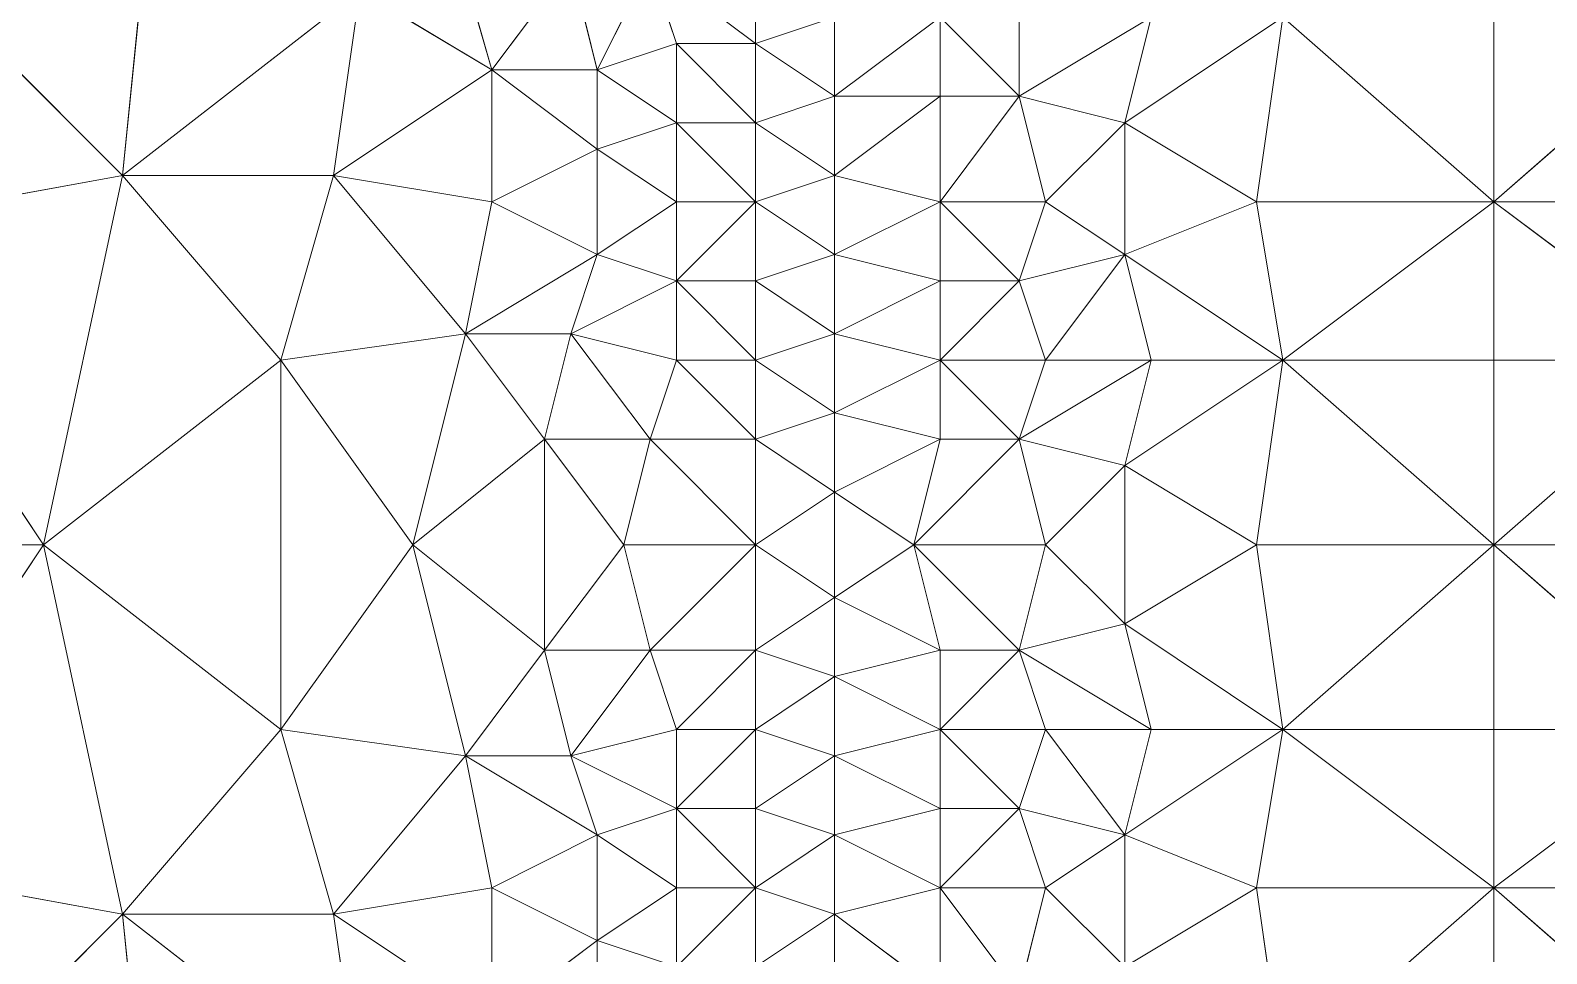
# Model space of a CAD drawing. Header units: metres. Extents: x 0 to 8, y 0 to 4.
# Drawn here: x 0.695 to 1.27, y 0.345 to 0.695 of the extents above; entities that cross this region are included whole.
import ezdxf

# ---------------------------------------------------------------- set-up
doc = ezdxf.new("R2010")
doc.units = ezdxf.units.M
doc.header["$MEASUREMENT"] = 0
for name, color, linetype, lineweight in [('DL_FE_MESH', 134, 'Continuous', 0), ('DL_FE_MESH_CELLS_10', 132, 'Continuous', 0), ('DL_FE_MESH_CELLS_9', 132, 'Continuous', 0), ('DL_TOPOLOGY', 7, 'Continuous', 0)]:
    doc.layers.add(name, color=color, linetype=linetype, lineweight=lineweight)

msp = doc.modelspace()

# ---------------------------------------------------------------- linework, layer by layer
at = {"layer": 'DL_FE_MESH'}
for p, q in [((0.87, 0.68), (0.85, 0.75)), ((0.73, 0.64), (0.74, 0.74)), ((0.73, 0.64), (0.64, 0.73)), ((0.87, 0.68), (0.9, 0.72)), ((0.91, 0.68), (0.9, 0.72)), ((0.93, 0.72), (0.91, 0.68)), ((0.94, 0.69), (0.93, 0.72)), ((0.97, 0.69), (0.93, 0.72)), ((0.97, 0.72), (0.97, 0.69)), ((0.73, 0.64), (0.82, 0.71)), ((0.82, 0.71), (0.81, 0.64)), ((0.87, 0.68), (0.82, 0.71)), ((1, 0.7), (0.97, 0.69)), ((1.04, 0.7), (1, 0.67)), ((1.04, 0.67), (1.04, 0.7)), ((1.07, 0.67), (1.04, 0.7)), ((1.07, 0.67), (1.07, 0.7)), ((1.12, 0.7), (1.07, 0.67)), ((1.11, 0.66), (1.12, 0.7)), ((1.11, 0.66), (1.17, 0.7)), ((1.16, 0.63), (1.17, 0.7)), ((1.25, 0.63), (1.17, 0.7)), ((1.25, 0.63), (1.25, 0.7)), ((1.33, 0.7), (1.25, 0.63)), ((0.91, 0.68), (0.94, 0.69)), ((0.94, 0.66), (0.94, 0.69)), ((0.94, 0.69), (0.97, 0.69)), ((0.97, 0.66), (0.94, 0.69)), ((0.97, 0.69), (1, 0.67)), ((0.97, 0.69), (0.97, 0.66)), ((0.87, 0.68), (0.81, 0.64)), ((0.87, 0.63), (0.87, 0.68)), ((0.91, 0.65), (0.87, 0.68)), ((0.91, 0.68), (0.87, 0.68)), ((0.91, 0.65), (0.91, 0.68)), ((0.94, 0.66), (0.91, 0.68)), ((1, 0.67), (0.97, 0.66)), ((1, 0.67), (1.04, 0.67)), ((1.04, 0.67), (1, 0.64)), ((1.04, 0.63), (1.04, 0.67)), ((1.04, 0.67), (1.07, 0.67)), ((1.07, 0.67), (1.04, 0.63)), ((1.08, 0.63), (1.07, 0.67)), ((1.07, 0.67), (1.11, 0.66)), ((0.91, 0.65), (0.94, 0.66)), ((0.94, 0.63), (0.94, 0.66)), ((0.94, 0.66), (0.97, 0.66)), ((0.97, 0.63), (0.94, 0.66)), ((0.97, 0.66), (1, 0.64)), ((0.97, 0.66), (0.97, 0.63)), ((1.08, 0.63), (1.11, 0.66)), ((1.11, 0.66), (1.11, 0.61)), ((1.16, 0.63), (1.11, 0.66)), ((0.87, 0.63), (0.91, 0.65)), ((0.91, 0.65), (0.91, 0.61)), ((0.94, 0.63), (0.91, 0.65)), ((0.62, 0.62), (0.73, 0.64)), ((0.7, 0.5), (0.73, 0.64)), ((0.79, 0.57), (0.73, 0.64)), ((0.73, 0.64), (0.81, 0.64)), ((0.79, 0.57), (0.81, 0.64)), ((0.81, 0.64), (0.87, 0.63)), ((0.86, 0.58), (0.81, 0.64)), ((1, 0.64), (0.97, 0.63)), ((1, 0.64), (1.04, 0.63)), ((0.86, 0.58), (0.87, 0.63)), ((0.91, 0.61), (0.87, 0.63)), ((0.91, 0.61), (0.94, 0.63)), ((0.94, 0.6), (0.94, 0.63)), ((0.94, 0.63), (0.97, 0.63)), ((0.97, 0.63), (0.94, 0.6)), ((0.97, 0.63), (1, 0.61)), ((0.97, 0.63), (0.97, 0.6)), ((1.04, 0.63), (1, 0.61)), ((1.04, 0.6), (1.04, 0.63)), ((1.04, 0.63), (1.08, 0.63)), ((1.07, 0.6), (1.04, 0.63)), ((1.07, 0.6), (1.08, 0.63)), ((1.11, 0.61), (1.08, 0.63)), ((1.11, 0.61), (1.16, 0.63)), ((1.17, 0.57), (1.16, 0.63)), ((1.16, 0.63), (1.25, 0.63)), ((1.25, 0.63), (1.17, 0.57)), ((1.25, 0.57), (1.25, 0.63)), ((1.25, 0.63), (1.34, 0.63)), ((1.33, 0.57), (1.25, 0.63)), ((0.7, 0.5), (0.62, 0.62)), ((0.86, 0.58), (0.91, 0.61)), ((0.9, 0.58), (0.91, 0.61)), ((0.94, 0.6), (0.91, 0.61)), ((1, 0.61), (0.97, 0.6)), ((1, 0.61), (1.04, 0.6)), ((1.07, 0.6), (1.11, 0.61)), ((1.11, 0.61), (1.08, 0.57)), ((1.12, 0.57), (1.11, 0.61)), ((1.17, 0.57), (1.11, 0.61)), ((0.94, 0.6), (0.9, 0.58)), ((0.94, 0.57), (0.94, 0.6)), ((0.94, 0.6), (0.97, 0.6)), ((0.97, 0.57), (0.94, 0.6)), ((0.97, 0.6), (1, 0.58)), ((0.97, 0.6), (0.97, 0.57)), ((1.04, 0.6), (1, 0.58)), ((1.04, 0.57), (1.04, 0.6)), ((1.04, 0.6), (1.07, 0.6)), ((1.07, 0.6), (1.04, 0.57)), ((1.08, 0.57), (1.07, 0.6)), ((0.79, 0.57), (0.86, 0.58)), ((0.84, 0.5), (0.86, 0.58)), ((0.89, 0.54), (0.86, 0.58)), ((0.86, 0.58), (0.9, 0.58)), ((0.89, 0.54), (0.9, 0.58)), ((0.9, 0.58), (0.94, 0.57)), ((0.93, 0.54), (0.9, 0.58)), ((1, 0.58), (0.97, 0.57)), ((1, 0.58), (1.04, 0.57)), ((0.7, 0.5), (0.79, 0.57)), ((0.79, 0.57), (0.79, 0.43)), ((0.84, 0.5), (0.79, 0.57)), ((0.93, 0.54), (0.94, 0.57)), ((0.94, 0.57), (0.97, 0.57)), ((0.97, 0.54), (0.94, 0.57)), ((0.97, 0.57), (1, 0.55)), ((0.97, 0.57), (0.97, 0.54)), ((1.04, 0.57), (1, 0.55)), ((1.04, 0.54), (1.04, 0.57)), ((1.04, 0.57), (1.08, 0.57)), ((1.07, 0.54), (1.04, 0.57)), ((1.07, 0.54), (1.08, 0.57)), ((1.12, 0.57), (1.07, 0.54)), ((1.08, 0.57), (1.12, 0.57)), ((1.11, 0.53), (1.12, 0.57)), ((1.11, 0.53), (1.17, 0.57)), ((1.12, 0.57), (1.17, 0.57)), ((1.16, 0.5), (1.17, 0.57)), ((1.17, 0.57), (1.25, 0.57)), ((1.25, 0.5), (1.17, 0.57)), ((1.25, 0.5), (1.25, 0.57)), ((1.25, 0.57), (1.33, 0.57)), ((1.33, 0.57), (1.25, 0.5)), ((1, 0.55), (0.97, 0.54)), ((1, 0.55), (1.04, 0.54)), ((0.84, 0.5), (0.89, 0.54)), ((0.89, 0.54), (0.89, 0.46)), ((0.92, 0.5), (0.89, 0.54)), ((0.89, 0.54), (0.93, 0.54)), ((0.92, 0.5), (0.93, 0.54)), ((0.93, 0.54), (0.97, 0.54)), ((0.97, 0.5), (0.93, 0.54)), ((0.97, 0.54), (1, 0.52)), ((0.97, 0.54), (0.97, 0.5)), ((1, 0.52), (1.04, 0.54)), ((1.03, 0.5), (1.04, 0.54)), ((1.07, 0.54), (1.03, 0.5)), ((1.04, 0.54), (1.07, 0.54)), ((1.08, 0.5), (1.07, 0.54)), ((1.07, 0.54), (1.11, 0.53)), ((1.08, 0.5), (1.11, 0.53)), ((1.11, 0.53), (1.11, 0.47)), ((1.16, 0.5), (1.11, 0.53)), ((1, 0.52), (0.97, 0.5)), ((1, 0.52), (1.03, 0.5)), ((0.7, 0.5), (0.5, 0.5)), ((0.62, 0.38), (0.7, 0.5)), ((0.73, 0.36), (0.7, 0.5)), ((0.79, 0.43), (0.7, 0.5)), ((0.79, 0.43), (0.84, 0.5)), ((0.84, 0.5), (0.86, 0.42)), ((0.89, 0.46), (0.84, 0.5)), ((0.89, 0.46), (0.92, 0.5)), ((0.93, 0.46), (0.92, 0.5)), ((0.92, 0.5), (0.97, 0.5)), ((0.97, 0.5), (0.93, 0.46)), ((1, 0.48), (0.97, 0.5)), ((0.97, 0.5), (0.97, 0.46)), ((1, 0.48), (1.03, 0.5)), ((1.04, 0.46), (1.03, 0.5)), ((1.03, 0.5), (1.08, 0.5)), ((1.07, 0.46), (1.03, 0.5)), ((1.07, 0.46), (1.08, 0.5)), ((1.11, 0.47), (1.08, 0.5)), ((1.11, 0.47), (1.16, 0.5)), ((1.17, 0.43), (1.16, 0.5)), ((1.16, 0.5), (1.25, 0.5)), ((1.25, 0.5), (1.17, 0.43)), ((1.25, 0.43), (1.25, 0.5)), ((1.25, 0.5), (1.34, 0.5)), ((1.33, 0.43), (1.25, 0.5)), ((1, 0.48), (0.97, 0.46)), ((1.04, 0.46), (1, 0.48)), ((1.07, 0.46), (1.11, 0.47)), ((1.12, 0.43), (1.11, 0.47)), ((1.17, 0.43), (1.11, 0.47)), ((0.86, 0.42), (0.89, 0.46)), ((0.9, 0.42), (0.89, 0.46)), ((0.89, 0.46), (0.93, 0.46)), ((0.93, 0.46), (0.9, 0.42)), ((0.94, 0.43), (0.93, 0.46)), ((0.93, 0.46), (0.97, 0.46)), ((0.97, 0.46), (0.94, 0.43)), ((1, 0.45), (0.97, 0.46)), ((0.97, 0.46), (0.97, 0.43)), ((1, 0.45), (1.04, 0.46)), ((1.04, 0.43), (1.04, 0.46)), ((1.04, 0.46), (1.07, 0.46)), ((1.07, 0.46), (1.04, 0.43)), ((1.08, 0.43), (1.07, 0.46)), ((1.12, 0.43), (1.07, 0.46)), ((0.97, 0.43), (1, 0.45)), ((1.04, 0.43), (1, 0.45)), ((0.73, 0.36), (0.79, 0.43)), ((0.81, 0.36), (0.79, 0.43)), ((0.86, 0.42), (0.79, 0.43)), ((0.9, 0.42), (0.94, 0.43)), ((0.94, 0.4), (0.94, 0.43)), ((0.94, 0.43), (0.97, 0.43)), ((0.97, 0.43), (0.94, 0.4)), ((1, 0.42), (0.97, 0.43)), ((0.97, 0.43), (0.97, 0.4)), ((1, 0.42), (1.04, 0.43)), ((1.04, 0.4), (1.04, 0.43)), ((1.04, 0.43), (1.08, 0.43)), ((1.07, 0.4), (1.04, 0.43)), ((1.07, 0.4), (1.08, 0.43)), ((1.08, 0.43), (1.12, 0.43)), ((1.11, 0.39), (1.08, 0.43)), ((1.11, 0.39), (1.12, 0.43)), ((1.11, 0.39), (1.17, 0.43)), ((1.12, 0.43), (1.17, 0.43)), ((1.16, 0.37), (1.17, 0.43)), ((1.17, 0.43), (1.25, 0.43)), ((1.25, 0.37), (1.17, 0.43)), ((1.25, 0.37), (1.25, 0.43)), ((1.25, 0.43), (1.33, 0.43)), ((1.33, 0.43), (1.25, 0.37)), ((0.86, 0.42), (0.81, 0.36)), ((0.87, 0.37), (0.86, 0.42)), ((0.86, 0.42), (0.9, 0.42)), ((0.91, 0.39), (0.86, 0.42)), ((0.91, 0.39), (0.9, 0.42)), ((0.94, 0.4), (0.9, 0.42)), ((0.97, 0.4), (1, 0.42)), ((1.04, 0.4), (1, 0.42)), ((0.91, 0.39), (0.94, 0.4)), ((0.94, 0.37), (0.94, 0.4)), ((0.94, 0.4), (0.97, 0.4)), ((0.97, 0.37), (0.94, 0.4)), ((1, 0.39), (0.97, 0.4)), ((0.97, 0.4), (0.97, 0.37)), ((1, 0.39), (1.04, 0.4)), ((1.04, 0.37), (1.04, 0.4)), ((1.04, 0.4), (1.07, 0.4)), ((1.07, 0.4), (1.04, 0.37)), ((1.08, 0.37), (1.07, 0.4)), ((1.07, 0.4), (1.11, 0.39)), ((0.87, 0.37), (0.91, 0.39)), ((0.91, 0.39), (0.91, 0.35)), ((0.94, 0.37), (0.91, 0.39)), ((0.97, 0.37), (1, 0.39)), ((1.04, 0.37), (1, 0.39)), ((1.08, 0.37), (1.11, 0.39)), ((1.11, 0.39), (1.11, 0.34)), ((1.16, 0.37), (1.11, 0.39)), ((0.73, 0.36), (0.62, 0.38)), ((0.87, 0.37), (0.81, 0.36)), ((0.87, 0.32), (0.87, 0.37)), ((0.91, 0.35), (0.87, 0.37)), ((0.91, 0.35), (0.94, 0.37)), ((0.94, 0.34), (0.94, 0.37)), ((0.94, 0.37), (0.97, 0.37)), ((0.97, 0.37), (0.94, 0.34)), ((1, 0.36), (0.97, 0.37)), ((0.97, 0.37), (0.97, 0.34)), ((1, 0.36), (1.04, 0.37)), ((1.04, 0.33), (1.04, 0.37)), ((1.04, 0.37), (1.08, 0.37)), ((1.07, 0.33), (1.04, 0.37)), ((1.07, 0.33), (1.08, 0.37)), ((1.11, 0.34), (1.08, 0.37)), ((1.11, 0.34), (1.16, 0.37)), ((1.17, 0.3), (1.16, 0.37)), ((1.16, 0.37), (1.25, 0.37)), ((1.25, 0.37), (1.17, 0.3)), ((1.25, 0.3), (1.25, 0.37)), ((1.25, 0.37), (1.34, 0.37)), ((1.33, 0.3), (1.25, 0.37)), ((0.73, 0.36), (0.64, 0.27)), ((0.74, 0.26), (0.73, 0.36)), ((0.82, 0.29), (0.73, 0.36)), ((0.81, 0.36), (0.73, 0.36)), ((0.81, 0.36), (0.82, 0.29)), ((0.87, 0.32), (0.81, 0.36)), ((0.97, 0.34), (1, 0.36)), ((1.04, 0.33), (1, 0.36)), ((0.87, 0.32), (0.91, 0.35)), ((0.91, 0.32), (0.91, 0.35)), ((0.94, 0.34), (0.91, 0.35))]:
    msp.add_line(p, q, dxfattribs=at)
at = {"layer": 'DL_FE_MESH_CELLS_10'}
for points in [[(0.85, 0.75), (0.82, 0.71), (0.87, 0.68)], [(0.85, 0.75), (0.87, 0.68), (0.9, 0.72)], [(0.64, 0.73), (0.73, 0.64), (0.74, 0.74)], [(0.82, 0.71), (0.74, 0.74), (0.73, 0.64)], [(0.64, 0.73), (0.62, 0.62), (0.73, 0.64)], [(0.87, 0.68), (0.91, 0.68), (0.9, 0.72)], [(0.9, 0.72), (0.91, 0.68), (0.93, 0.72)], [(0.93, 0.72), (0.91, 0.68), (0.94, 0.69)], [(0.93, 0.72), (0.94, 0.69), (0.97, 0.69)], [(0.93, 0.72), (0.97, 0.69), (0.97, 0.72)], [(1, 0.7), (0.97, 0.72), (0.97, 0.69)], [(0.82, 0.71), (0.73, 0.64), (0.81, 0.64)], [(0.82, 0.71), (0.81, 0.64), (0.87, 0.68)], [(0.91, 0.68), (0.94, 0.66), (0.94, 0.69)], [(0.94, 0.69), (0.94, 0.66), (0.97, 0.66)], [(0.94, 0.69), (0.97, 0.66), (0.97, 0.69)], [(1, 0.67), (0.97, 0.69), (0.97, 0.66)], [(0.87, 0.68), (0.81, 0.64), (0.87, 0.63)], [(0.87, 0.68), (0.87, 0.63), (0.91, 0.65)], [(0.87, 0.68), (0.91, 0.65), (0.91, 0.68)], [(0.91, 0.68), (0.91, 0.65), (0.94, 0.66)], [(0.91, 0.65), (0.94, 0.63), (0.94, 0.66)], [(0.94, 0.66), (0.94, 0.63), (0.97, 0.63)], [(0.94, 0.66), (0.97, 0.63), (0.97, 0.66)], [(1, 0.64), (0.97, 0.66), (0.97, 0.63)], [(0.87, 0.63), (0.91, 0.61), (0.91, 0.65)], [(0.91, 0.65), (0.91, 0.61), (0.94, 0.63)], [(0.73, 0.64), (0.62, 0.62), (0.7, 0.5)], [(0.73, 0.64), (0.7, 0.5), (0.79, 0.57)], [(0.73, 0.64), (0.79, 0.57), (0.81, 0.64)], [(0.81, 0.64), (0.79, 0.57), (0.86, 0.58)], [(0.81, 0.64), (0.86, 0.58), (0.87, 0.63)], [(0.91, 0.61), (0.87, 0.63), (0.86, 0.58)], [(0.91, 0.61), (0.94, 0.6), (0.94, 0.63)], [(0.97, 0.63), (0.94, 0.6), (0.97, 0.6)], [(0.94, 0.63), (0.94, 0.6), (0.97, 0.63)], [(1, 0.61), (0.97, 0.63), (0.97, 0.6)], [(0.5, 0.5), (0.7, 0.5), (0.62, 0.62)], [(0.91, 0.61), (0.86, 0.58), (0.9, 0.58)], [(0.91, 0.61), (0.9, 0.58), (0.94, 0.6)], [(0.94, 0.6), (0.9, 0.58), (0.94, 0.57)], [(0.94, 0.6), (0.94, 0.57), (0.97, 0.57)], [(0.94, 0.6), (0.97, 0.57), (0.97, 0.6)], [(1, 0.58), (0.97, 0.6), (0.97, 0.57)], [(0.86, 0.58), (0.79, 0.57), (0.84, 0.5)], [(0.86, 0.58), (0.84, 0.5), (0.89, 0.54)], [(0.86, 0.58), (0.89, 0.54), (0.9, 0.58)], [(0.9, 0.58), (0.89, 0.54), (0.93, 0.54)], [(0.9, 0.58), (0.93, 0.54), (0.94, 0.57)], [(0.7, 0.5), (0.79, 0.43), (0.79, 0.57)], [(0.79, 0.57), (0.79, 0.43), (0.84, 0.5)], [(0.94, 0.57), (0.93, 0.54), (0.97, 0.54)], [(0.94, 0.57), (0.97, 0.54), (0.97, 0.57)], [(1, 0.55), (0.97, 0.57), (0.97, 0.54)], [(0.84, 0.5), (0.89, 0.46), (0.89, 0.54)], [(0.89, 0.54), (0.89, 0.46), (0.92, 0.5)], [(0.89, 0.54), (0.92, 0.5), (0.93, 0.54)], [(0.93, 0.54), (0.92, 0.5), (0.97, 0.5)], [(0.93, 0.54), (0.97, 0.5), (0.97, 0.54)], [(0.97, 0.5), (1, 0.52), (0.97, 0.54)], [(0.5, 0.5), (0.62, 0.38), (0.7, 0.5)], [(0.7, 0.5), (0.62, 0.38), (0.73, 0.36)], [(0.7, 0.5), (0.73, 0.36), (0.79, 0.43)], [(0.79, 0.43), (0.86, 0.42), (0.84, 0.5)], [(0.84, 0.5), (0.86, 0.42), (0.89, 0.46)], [(0.89, 0.46), (0.93, 0.46), (0.92, 0.5)], [(0.92, 0.5), (0.93, 0.46), (0.97, 0.5)], [(0.97, 0.5), (0.93, 0.46), (0.97, 0.46)], [(0.97, 0.46), (1, 0.48), (0.97, 0.5)], [(0.86, 0.42), (0.9, 0.42), (0.89, 0.46)], [(0.89, 0.46), (0.9, 0.42), (0.93, 0.46)], [(0.93, 0.46), (0.9, 0.42), (0.94, 0.43)], [(0.93, 0.46), (0.94, 0.43), (0.97, 0.46)], [(0.97, 0.46), (0.94, 0.43), (0.97, 0.43)], [(0.97, 0.43), (1, 0.45), (0.97, 0.46)], [(0.73, 0.36), (0.81, 0.36), (0.79, 0.43)], [(0.79, 0.43), (0.81, 0.36), (0.86, 0.42)], [(0.9, 0.42), (0.94, 0.4), (0.94, 0.43)], [(0.97, 0.43), (0.94, 0.4), (0.97, 0.4)], [(0.94, 0.43), (0.94, 0.4), (0.97, 0.43)], [(0.97, 0.4), (1, 0.42), (0.97, 0.43)], [(0.86, 0.42), (0.81, 0.36), (0.87, 0.37)], [(0.91, 0.39), (0.86, 0.42), (0.87, 0.37)], [(0.9, 0.42), (0.86, 0.42), (0.91, 0.39)], [(0.9, 0.42), (0.91, 0.39), (0.94, 0.4)], [(0.91, 0.39), (0.94, 0.37), (0.94, 0.4)], [(0.94, 0.4), (0.94, 0.37), (0.97, 0.37)], [(0.94, 0.4), (0.97, 0.37), (0.97, 0.4)], [(0.97, 0.37), (1, 0.39), (0.97, 0.4)], [(0.87, 0.37), (0.91, 0.35), (0.91, 0.39)], [(0.91, 0.39), (0.91, 0.35), (0.94, 0.37)], [(0.62, 0.38), (0.64, 0.27), (0.73, 0.36)], [(0.81, 0.36), (0.87, 0.32), (0.87, 0.37)], [(0.91, 0.35), (0.87, 0.37), (0.87, 0.32)], [(0.91, 0.35), (0.94, 0.34), (0.94, 0.37)], [(0.97, 0.37), (0.94, 0.34), (0.97, 0.34)], [(0.94, 0.37), (0.94, 0.34), (0.97, 0.37)], [(0.97, 0.34), (1, 0.36), (0.97, 0.37)], [(0.73, 0.36), (0.64, 0.27), (0.74, 0.26)], [(0.82, 0.29), (0.73, 0.36), (0.74, 0.26)], [(0.81, 0.36), (0.73, 0.36), (0.82, 0.29)], [(0.81, 0.36), (0.82, 0.29), (0.87, 0.32)], [(0.91, 0.35), (0.87, 0.32), (0.91, 0.32)], [(0.91, 0.35), (0.91, 0.32), (0.94, 0.34)]]:
    msp.add_3dface(points, dxfattribs=at)
for points, invisible_edges in [([(1, 0.67), (1, 0.7), (0.97, 0.69)], 1), ([(1, 0.64), (1, 0.67), (0.97, 0.66)], 1), ([(1, 0.61), (1, 0.64), (0.97, 0.63)], 1), ([(1, 0.58), (1, 0.61), (0.97, 0.6)], 1), ([(1, 0.55), (1, 0.58), (0.97, 0.57)], 1), ([(0.97, 0.54), (1, 0.52), (1, 0.55)], 2), ([(1, 0.48), (1, 0.52), (0.97, 0.5)], 1), ([(0.97, 0.46), (1, 0.45), (1, 0.48)], 2), ([(1, 0.42), (1, 0.45), (0.97, 0.43)], 1), ([(1, 0.39), (1, 0.42), (0.97, 0.4)], 1), ([(1, 0.36), (1, 0.39), (0.97, 0.37)], 1), ([(1, 0.33), (1, 0.36), (0.97, 0.34)], 1)]:
    msp.add_3dface(points, dxfattribs=dict(at, invisible_edges=invisible_edges))
at = {"layer": 'DL_FE_MESH_CELLS_9'}
for points in [[(1.04, 0.7), (1, 0.67), (1.04, 0.67)], [(1.04, 0.7), (1.04, 0.67), (1.07, 0.67)], [(1.04, 0.7), (1.07, 0.67), (1.07, 0.7)], [(1.12, 0.7), (1.07, 0.67), (1.11, 0.66)], [(1.07, 0.7), (1.07, 0.67), (1.12, 0.7)], [(1.17, 0.7), (1.12, 0.7), (1.11, 0.66)], [(1.17, 0.7), (1.11, 0.66), (1.16, 0.63)], [(1.17, 0.7), (1.16, 0.63), (1.25, 0.63)], [(1.17, 0.7), (1.25, 0.63), (1.25, 0.7)], [(1.33, 0.7), (1.25, 0.63), (1.34, 0.63)], [(1.25, 0.7), (1.25, 0.63), (1.33, 0.7)], [(1.04, 0.67), (1, 0.64), (1.04, 0.63)], [(1.07, 0.67), (1.04, 0.63), (1.08, 0.63)], [(1.04, 0.67), (1.04, 0.63), (1.07, 0.67)], [(1.07, 0.67), (1.08, 0.63), (1.11, 0.66)], [(1.08, 0.63), (1.11, 0.61), (1.11, 0.66)], [(1.11, 0.66), (1.11, 0.61), (1.16, 0.63)], [(1.04, 0.63), (1, 0.61), (1.04, 0.6)], [(1.04, 0.63), (1.04, 0.6), (1.07, 0.6)], [(1.04, 0.63), (1.07, 0.6), (1.08, 0.63)], [(1.08, 0.63), (1.07, 0.6), (1.11, 0.61)], [(1.11, 0.61), (1.17, 0.57), (1.16, 0.63)], [(1.16, 0.63), (1.17, 0.57), (1.25, 0.63)], [(1.25, 0.63), (1.17, 0.57), (1.25, 0.57)], [(1.25, 0.63), (1.25, 0.57), (1.33, 0.57)], [(1.25, 0.63), (1.33, 0.57), (1.34, 0.63)], [(1.07, 0.6), (1.08, 0.57), (1.11, 0.61)], [(1.11, 0.61), (1.08, 0.57), (1.12, 0.57)], [(1.11, 0.61), (1.12, 0.57), (1.17, 0.57)], [(1.04, 0.6), (1, 0.58), (1.04, 0.57)], [(1.07, 0.6), (1.04, 0.57), (1.08, 0.57)], [(1.04, 0.6), (1.04, 0.57), (1.07, 0.6)], [(1.04, 0.57), (1, 0.55), (1.04, 0.54)], [(1.04, 0.57), (1.04, 0.54), (1.07, 0.54)], [(1.04, 0.57), (1.07, 0.54), (1.08, 0.57)], [(1.12, 0.57), (1.07, 0.54), (1.11, 0.53)], [(1.08, 0.57), (1.07, 0.54), (1.12, 0.57)], [(1.17, 0.57), (1.12, 0.57), (1.11, 0.53)], [(1.17, 0.57), (1.11, 0.53), (1.16, 0.5)], [(1.17, 0.57), (1.16, 0.5), (1.25, 0.5)], [(1.17, 0.57), (1.25, 0.5), (1.25, 0.57)], [(1.33, 0.57), (1.25, 0.5), (1.34, 0.5)], [(1.25, 0.57), (1.25, 0.5), (1.33, 0.57)], [(1.04, 0.54), (1, 0.52), (1.03, 0.5)], [(1.07, 0.54), (1.03, 0.5), (1.08, 0.5)], [(1.04, 0.54), (1.03, 0.5), (1.07, 0.54)], [(1.07, 0.54), (1.08, 0.5), (1.11, 0.53)], [(1.08, 0.5), (1.11, 0.47), (1.11, 0.53)], [(1.11, 0.53), (1.11, 0.47), (1.16, 0.5)], [(1.03, 0.5), (1, 0.48), (1.04, 0.46)], [(1.03, 0.5), (1.04, 0.46), (1.07, 0.46)], [(1.03, 0.5), (1.07, 0.46), (1.08, 0.5)], [(1.08, 0.5), (1.07, 0.46), (1.11, 0.47)], [(1.16, 0.5), (1.11, 0.47), (1.17, 0.43)], [(1.16, 0.5), (1.17, 0.43), (1.25, 0.5)], [(1.25, 0.5), (1.17, 0.43), (1.25, 0.43)], [(1.25, 0.5), (1.25, 0.43), (1.33, 0.43)], [(1.25, 0.5), (1.33, 0.43), (1.34, 0.5)], [(1.07, 0.46), (1.12, 0.43), (1.11, 0.47)], [(1.17, 0.43), (1.11, 0.47), (1.12, 0.43)], [(1, 0.45), (1.04, 0.43), (1.04, 0.46)], [(1.07, 0.46), (1.04, 0.43), (1.08, 0.43)], [(1.04, 0.46), (1.04, 0.43), (1.07, 0.46)], [(1.07, 0.46), (1.08, 0.43), (1.12, 0.43)], [(1, 0.42), (1.04, 0.4), (1.04, 0.43)], [(1.04, 0.43), (1.04, 0.4), (1.07, 0.4)], [(1.04, 0.43), (1.07, 0.4), (1.08, 0.43)], [(1.08, 0.43), (1.07, 0.4), (1.11, 0.39)], [(1.08, 0.43), (1.11, 0.39), (1.12, 0.43)], [(1.17, 0.43), (1.12, 0.43), (1.11, 0.39)], [(1.17, 0.43), (1.11, 0.39), (1.16, 0.37)], [(1.17, 0.43), (1.16, 0.37), (1.25, 0.37)], [(1.17, 0.43), (1.25, 0.37), (1.25, 0.43)], [(1.33, 0.43), (1.25, 0.37), (1.34, 0.37)], [(1.25, 0.43), (1.25, 0.37), (1.33, 0.43)], [(1, 0.39), (1.04, 0.37), (1.04, 0.4)], [(1.07, 0.4), (1.04, 0.37), (1.08, 0.37)], [(1.04, 0.4), (1.04, 0.37), (1.07, 0.4)], [(1.07, 0.4), (1.08, 0.37), (1.11, 0.39)], [(1.08, 0.37), (1.11, 0.34), (1.11, 0.39)], [(1.11, 0.39), (1.11, 0.34), (1.16, 0.37)], [(1, 0.36), (1.04, 0.33), (1.04, 0.37)], [(1.04, 0.37), (1.04, 0.33), (1.07, 0.33)], [(1.04, 0.37), (1.07, 0.33), (1.08, 0.37)], [(1.08, 0.37), (1.07, 0.33), (1.11, 0.34)], [(1.11, 0.34), (1.17, 0.3), (1.16, 0.37)], [(1.16, 0.37), (1.17, 0.3), (1.25, 0.37)], [(1.25, 0.37), (1.17, 0.3), (1.25, 0.3)], [(1.25, 0.37), (1.25, 0.3), (1.33, 0.3)], [(1.25, 0.37), (1.33, 0.3), (1.34, 0.37)]]:
    msp.add_3dface(points, dxfattribs=at)
for points, invisible_edges in [([(1, 0.7), (1, 0.67), (1.04, 0.7)], 1), ([(1, 0.67), (1, 0.64), (1.04, 0.67)], 1), ([(1, 0.64), (1, 0.61), (1.04, 0.63)], 1), ([(1, 0.61), (1, 0.58), (1.04, 0.6)], 1), ([(1, 0.58), (1, 0.55), (1.04, 0.57)], 1), ([(1.04, 0.54), (1, 0.55), (1, 0.52)], 2), ([(1, 0.52), (1, 0.48), (1.03, 0.5)], 1), ([(1.04, 0.46), (1, 0.48), (1, 0.45)], 2), ([(1, 0.45), (1, 0.42), (1.04, 0.43)], 1), ([(1, 0.42), (1, 0.39), (1.04, 0.4)], 1), ([(1, 0.39), (1, 0.36), (1.04, 0.37)], 1), ([(1, 0.36), (1, 0.33), (1.04, 0.33)], 1)]:
    msp.add_3dface(points, dxfattribs=dict(at, invisible_edges=invisible_edges))
at = {"layer": 'DL_TOPOLOGY'}
msp.add_line((1, 1), (1, 0), dxfattribs=at)

doc.saveas('drawing.dxf')
